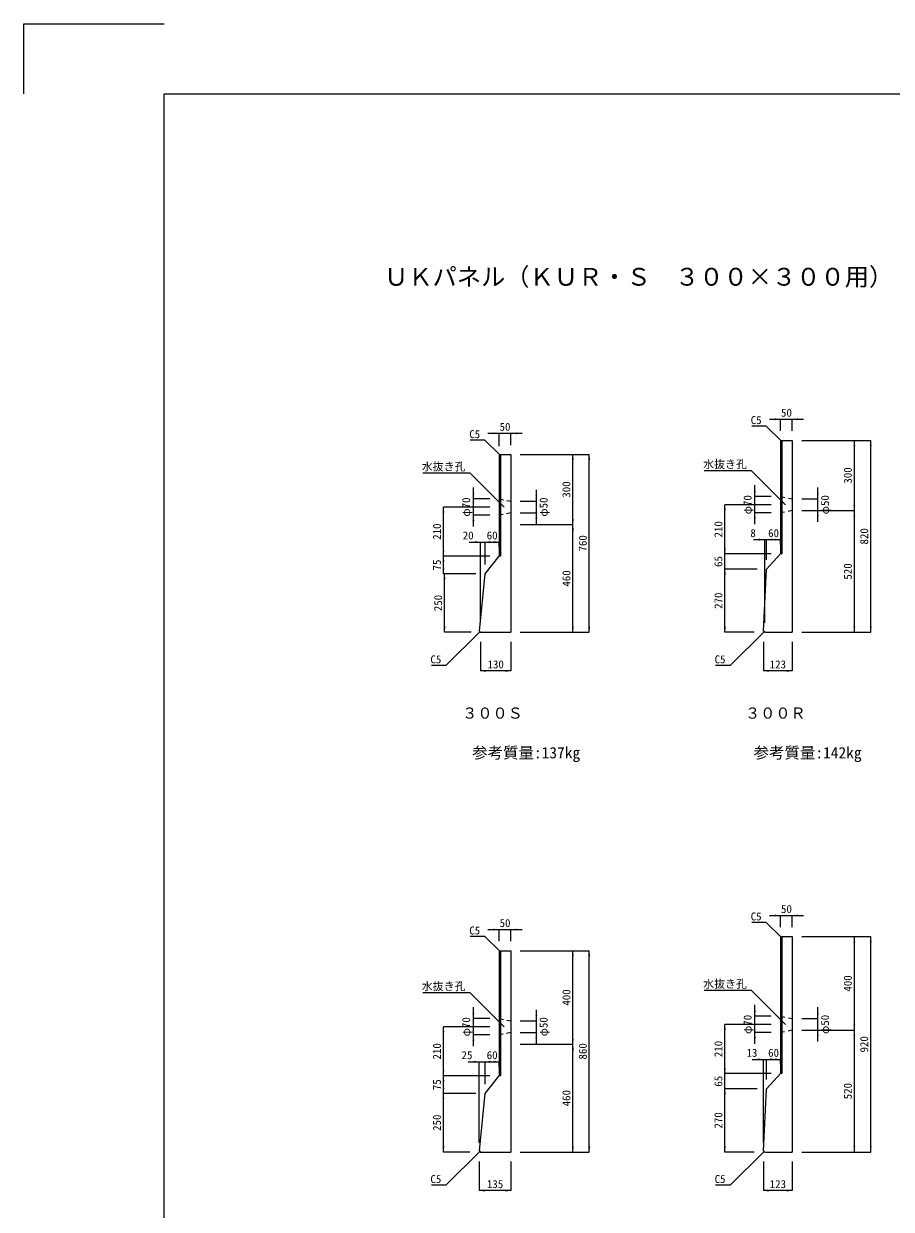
# Model space of a CAD drawing. Units: millimetres at full size, sheet at 1:25. Extents: x 157851 to 183054, y 876960 to 888720.
# Drawn here: x 157851 to 161558, y 883656 to 888720 of the extents above; entities that cross this region are included whole.
import ezdxf
from ezdxf.enums import TextEntityAlignment as Align

# ---------------------------------------------------------------- set-up
doc = ezdxf.new("R2010")
doc.units = ezdxf.units.MM
doc.header["$LTSCALE"] = 25
doc.linetypes.add('USER1', pattern=[1.35, 0.75, -0.6])
doc.linetypes.add('USER2', pattern=[28.575, 19.05, -3.175, 3.175, -3.175])
for name, color, linetype, lineweight in [('0_2', 7, 'USER2', 13), ('UKパネル', 2, 'Continuous', 20), ('図枠', 5, 'Continuous', 13), ('寸法線', 7, 'Continuous', 13), ('引出線', 4, 'Continuous', 13), ('補助線', 8, 'Continuous', 13)]:
    doc.layers.add(name, color=color, linetype=linetype, lineweight=lineweight)
doc.styles.add('ＭＳ ゴシック', font='')
doc.styles.get('ＭＳ ゴシック').set_extended_font_data('MS Gothic')

# ---------------------------------------------------------------- blocks, each defined once
blk = doc.blocks.new('filled_arrow')
at = {"color": 0, "linetype": 'Continuous', "lineweight": -2}
blk.add_solid([(7.5, 1.25), (0, 0), (7.5, -1.25)], dxfattribs=at)

msp = doc.modelspace()

# ---------------------------------------------------------------- linework, layer by layer
at = {"layer": 'UKパネル'}
for p, q in [((161084.74, 886935.52), (161089.74, 886940.52)), ((161089.74, 886940.52), (161134.74, 886940.52)), ((161134.74, 886940.52), (161134.74, 886120.52)), ((161084.74, 886935.52), (161084.74, 886455.52)), ((159882.46, 886875.52), (159887.46, 886880.52)), ((159882.46, 886875.52), (159882.46, 886445.52)), ((159887.46, 886880.52), (159932.46, 886880.52)), ((159932.46, 886880.52), (159932.46, 886120.52)), ((159822.46, 886370.52), (159882.46, 886445.52)), ((161024.74, 886390.52), (161084.74, 886455.52)), ((161011.98, 886125.52), (161024.74, 886390.52)), ((159797.96, 886125.5), (159822.46, 886370.52)), ((159802.46, 886120.52), (159797.96, 886125.5)), ((159802.46, 886120.52), (159932.46, 886120.52)), ((161016.74, 886120.52), (161011.98, 886125.52)), ((161016.74, 886120.52), (161134.74, 886120.52)), ((161084.74, 884815.53), (161089.74, 884820.53)), ((161084.74, 884815.53), (161084.74, 884235.53)), ((161089.74, 884820.53), (161134.74, 884820.53)), ((161134.74, 884820.53), (161134.74, 883900.53)), ((159882.46, 884755.53), (159887.46, 884760.53)), ((159882.46, 884755.53), (159882.46, 884225.53)), ((159887.46, 884760.53), (159932.46, 884760.53)), ((159932.46, 884760.53), (159932.46, 883900.53)), ((159882.46, 884420.53), (159882.46, 884240.52)), ((159822.46, 884150.53), (159882.46, 884225.53)), ((161024.74, 884170.53), (161084.74, 884235.53)), ((161011.98, 883905.52), (161024.74, 884170.53)), ((159797.96, 883905.5), (159822.46, 884150.53)), ((159797.96, 883905.5), (159802.46, 883900.53)), ((161011.98, 883905.52), (161016.74, 883900.53)), ((159802.46, 883900.53), (159932.46, 883900.53)), ((161016.74, 883900.53), (161134.74, 883900.53))]:
    msp.add_line(p, q, dxfattribs=at)
at = {"layer": 'UKパネル', "color": 4, "lineweight": 5}
for p, q in [((161089.74, 886940.52), (161089.74, 886455.52)), ((159887.46, 886880.52), (159887.46, 886445.52)), ((159887.46, 886445.52), (159882.46, 886445.52)), ((161089.74, 886455.52), (161084.74, 886455.52)), ((161089.74, 884820.53), (161089.74, 884235.53)), ((159887.46, 884760.53), (159887.46, 884225.53)), ((159887.46, 884225.53), (159882.46, 884225.53)), ((161089.74, 884235.53), (161084.74, 884235.53))]:
    msp.add_line(p, q, dxfattribs=at)
at = {"layer": 'UKパネル', "linetype": 'USER1', "lineweight": 9}
for p, q in [((159882.46, 886690.52), (159932.46, 886680.52)), ((161084.74, 886700.52), (161134.74, 886690.52)), ((161134.74, 886640.52), (161084.74, 886630.52)), ((159932.46, 886630.52), (159882.46, 886620.52)), ((159882.46, 884470.53), (159932.46, 884460.53)), ((161084.74, 884480.53), (161134.74, 884470.53)), ((159932.46, 884410.53), (159882.46, 884400.53)), ((161134.74, 884420.53), (161084.74, 884410.53))]:
    msp.add_line(p, q, dxfattribs=at)
at = {"layer": '図枠'}
msp.add_lwpolyline([(158451.17, 880110.29), (158451.17, 888420.29), (170151.17, 888420.29)], dxfattribs=at)
at = {"layer": '寸法線'}
for p, q in [((161036.74, 887030.52), (161182.74, 887030.52)), ((161084.74, 886980.52), (161084.74, 887030.52)), ((161134.74, 886980.52), (161134.74, 887030.52)), ((159834.46, 886970.52), (159980.46, 886970.52)), ((159882.46, 886915.52), (159882.46, 886970.52)), ((159932.46, 886920.52), (159932.46, 886970.52)), ((161174.74, 886940.52), (161399.74, 886940.52)), ((161174.74, 886940.52), (161469.74, 886940.52)), ((161399.74, 886640.52), (161399.74, 886940.52)), ((161469.74, 886120.52), (161469.74, 886940.52)), ((159972.46, 886880.52), (160197.46, 886880.52)), ((159972.46, 886880.52), (160267.46, 886880.52)), ((160197.46, 886580.52), (160197.46, 886880.52)), ((160267.46, 886120.52), (160267.46, 886880.52)), ((159772.3, 886572.52), (159772.3, 886738.52)), ((160974.57, 886582.52), (160974.57, 886748.52)), ((161243.51, 886592.52), (161243.51, 886738.52)), ((159842.46, 886690.52), (159772.3, 886690.52)), ((160041.24, 886582.52), (160041.24, 886728.52)), ((161044.74, 886700.52), (160974.57, 886700.52)), ((161174.74, 886690.52), (161243.51, 886690.52)), ((159644.46, 886445.52), (159644.46, 886655.52)), ((159842.46, 886655.52), (159644.46, 886655.52)), ((159972.46, 886680.52), (160041.24, 886680.52)), ((160846.74, 886455.52), (160846.74, 886665.52)), ((161044.74, 886665.52), (160846.74, 886665.52)), ((161174.74, 886640.52), (161243.51, 886640.52)), ((161174.74, 886640.52), (161399.74, 886640.52)), ((161174.74, 886640.52), (161399.74, 886640.52)), ((161399.74, 886120.52), (161399.74, 886640.52)), ((159842.46, 886620.52), (159772.3, 886620.52)), ((159972.46, 886630.52), (160041.24, 886630.52)), ((161044.74, 886630.52), (160974.57, 886630.52)), ((159972.46, 886580.52), (160197.46, 886580.52)), ((159972.46, 886580.52), (160197.46, 886580.52)), ((160197.46, 886120.52), (160197.46, 886580.52)), ((159754.46, 886506.27), (159870.46, 886506.27)), ((159802.46, 886160.52), (159802.46, 886506.27)), ((159822.46, 886410.52), (159822.46, 886506.27)), ((159822.46, 886506.27), (159882.46, 886506.27)), ((159822.46, 886410.52), (159822.46, 886506.27)), ((159882.46, 886485.52), (159882.46, 886506.27)), ((160846.74, 886342.52), (160846.74, 886503.52)), ((160968.74, 886516.27), (161072.74, 886516.27)), ((161016.74, 886160.52), (161016.74, 886516.27)), ((161024.74, 886430.52), (161024.74, 886516.27)), ((161024.74, 886516.27), (161084.74, 886516.27)), ((161024.74, 886430.52), (161024.74, 886516.27)), ((161084.74, 886495.52), (161084.74, 886516.27)), ((159644.46, 886370.52), (159644.46, 886445.52)), ((159842.46, 886445.52), (159644.46, 886445.52)), ((159842.46, 886445.52), (159644.46, 886445.52)), ((161044.74, 886455.52), (160846.74, 886455.52)), ((161044.74, 886455.52), (160846.74, 886455.52)), ((160984.74, 886390.52), (160846.74, 886390.52)), ((160846.98, 886120.52), (160846.98, 886390.52)), ((160984.74, 886390.52), (160846.98, 886390.52)), ((159782.46, 886370.52), (159644.46, 886370.52)), ((159649.46, 886120.52), (159649.46, 886370.52)), ((159782.46, 886370.52), (159649.46, 886370.52)), ((159762.46, 886120.52), (159649.46, 886120.52)), ((159802.46, 886080.52), (159802.46, 885955.52)), ((159932.46, 886080.52), (159932.46, 885955.52)), ((159972.46, 886120.52), (160197.46, 886120.52)), ((159972.46, 886120.52), (160267.46, 886120.52)), ((160971.74, 886120.52), (160846.98, 886120.52)), ((161011.74, 886080.52), (161011.74, 885955.52)), ((161134.74, 886080.52), (161134.74, 885955.52)), ((161174.74, 886120.52), (161399.74, 886120.52)), ((161174.74, 886120.52), (161469.74, 886120.52)), ((159932.46, 885955.52), (159802.46, 885955.52)), ((161134.74, 885955.52), (161011.74, 885955.52)), ((161036.74, 884910.52), (161182.74, 884910.52)), ((161084.74, 884860.53), (161084.74, 884910.52)), ((161134.74, 884860.53), (161134.74, 884910.52)), ((159834.46, 884850.52), (159980.46, 884850.52)), ((159882.46, 884800.53), (159882.46, 884850.52)), ((159932.46, 884800.53), (159932.46, 884850.52)), ((161174.74, 884820.53), (161399.74, 884820.53)), ((161174.74, 884820.53), (161469.74, 884820.53)), ((161399.74, 884420.53), (161399.74, 884820.53)), ((161469.74, 883900.53), (161469.74, 884820.53)), ((159972.46, 884760.53), (160197.46, 884760.53)), ((159972.46, 884760.53), (160267.46, 884760.53)), ((160197.46, 884360.53), (160197.46, 884760.53)), ((160267.46, 883900.53), (160267.46, 884760.53)), ((159772.3, 884352.53), (159772.3, 884518.53)), ((160974.57, 884362.53), (160974.57, 884528.53)), ((161243.51, 884372.53), (161243.51, 884518.53)), ((159842.46, 884470.53), (159772.3, 884470.53)), ((159972.46, 884460.53), (160041.24, 884460.53)), ((160041.24, 884362.53), (160041.24, 884508.53)), ((161044.74, 884480.53), (160974.57, 884480.53)), ((161174.74, 884470.53), (161243.51, 884470.53)), ((159644.46, 884225.53), (159644.46, 884435.53)), ((159842.46, 884435.53), (159644.46, 884435.53)), ((159972.46, 884410.53), (160041.24, 884410.53)), ((160846.74, 884235.53), (160846.74, 884445.53)), ((161044.74, 884445.53), (160846.74, 884445.53)), ((161044.74, 884410.53), (160974.57, 884410.53)), ((161174.74, 884420.53), (161243.51, 884420.53)), ((161174.74, 884420.53), (161399.74, 884420.53)), ((161174.74, 884420.53), (161399.74, 884420.53)), ((161399.74, 883900.53), (161399.74, 884420.53)), ((159842.46, 884400.53), (159772.3, 884400.53)), ((159972.46, 884360.53), (160197.46, 884360.53)), ((159972.46, 884360.53), (160197.46, 884360.53)), ((160197.46, 883900.53), (160197.46, 884360.53)), ((159749.46, 884286.27), (159870.46, 884286.27)), ((159797.46, 883940.53), (159797.46, 884286.27)), ((159822.46, 884190.53), (159822.46, 884286.27)), ((159822.46, 884286.27), (159882.46, 884286.27)), ((159822.46, 884190.53), (159822.46, 884286.27)), ((159882.46, 884265.53), (159882.46, 884286.27)), ((160846.74, 884122.53), (160846.74, 884283.53)), ((160963.74, 884296.27), (161072.74, 884296.27)), ((161011.74, 883940.53), (161011.74, 884296.27)), ((161024.74, 884210.53), (161024.74, 884296.27)), ((161024.74, 884296.27), (161084.74, 884296.27)), ((161024.74, 884210.53), (161024.74, 884296.27)), ((161084.74, 884275.53), (161084.74, 884296.27)), ((159644.46, 884150.53), (159644.46, 884225.53)), ((159842.46, 884225.53), (159644.46, 884225.53)), ((159842.46, 884225.53), (159644.46, 884225.53)), ((161044.74, 884235.53), (160846.74, 884235.53)), ((161044.74, 884235.53), (160846.74, 884235.53)), ((160846.74, 883900.53), (160846.74, 884170.53)), ((160984.74, 884170.53), (160846.74, 884170.53)), ((160984.74, 884170.53), (160846.74, 884170.53)), ((159644.46, 883900.53), (159644.46, 884150.53)), ((159782.46, 884150.53), (159644.46, 884150.53)), ((159782.46, 884150.53), (159644.46, 884150.53)), ((159757.46, 883900.53), (159644.46, 883900.53)), ((159797.46, 883860.53), (159797.46, 883735.53)), ((159932.46, 883860.53), (159932.46, 883735.53)), ((159972.46, 883900.53), (160197.46, 883900.53)), ((159972.46, 883900.53), (160267.46, 883900.53)), ((160971.74, 883900.53), (160846.74, 883900.53)), ((161011.74, 883860.53), (161011.74, 883735.53)), ((161134.74, 883860.53), (161134.74, 883735.53)), ((161174.74, 883900.53), (161399.74, 883900.53)), ((161174.74, 883900.53), (161469.74, 883900.53)), ((159932.46, 883735.53), (159797.46, 883735.53)), ((161134.74, 883735.53), (161011.74, 883735.53))]:
    msp.add_line(p, q, dxfattribs=at)
at = {"layer": '引出線'}
for points in [[(161087.24, 886938.02), (161023.51, 887000.78), (160961.3, 887000.78)], [(159884.96, 886878.02), (159821.23, 886940.78), (159759.02, 886940.78)], [(159903.23, 886655.52), (159758.24, 886800.51), (159555.86, 886800.51)], [(161105.5, 886665.52), (160960.51, 886810.51), (160758.14, 886810.51)], [(159800.21, 886123.01), (159655.22, 885978.91), (159593, 885978.91)], [(161014.36, 886123.02), (160869.37, 885978.92), (160807.15, 885978.92)], [(161087.24, 884818.03), (161023.51, 884880.78), (160961.3, 884880.78)], [(159884.96, 884758.03), (159821.23, 884820.78), (159759.02, 884820.78)], [(159903.23, 884435.53), (159758.24, 884580.52), (159555.86, 884580.52)], [(161105.5, 884445.53), (160960.51, 884590.52), (160758.14, 884590.52)], [(159800.21, 883903.02), (159655.22, 883758.91), (159593, 883758.91)], [(161014.36, 883903.03), (160869.37, 883758.92), (160807.15, 883758.92)]]:
    msp.add_lwpolyline(points, dxfattribs=at)
at = {"layer": '補助線'}
for p, q in [((157851.17, 888420.29), (157851.17, 888720.29)), ((157851.17, 888720.29), (158451.17, 888720.29))]:
    msp.add_line(p, q, dxfattribs=at)

# ---------------------------------------------------------------- block references
at = {"layer": '寸法線', "xscale": 3.2, "yscale": 3.2}
for p, rotation in [((161084.74, 887030.52), 180), ((159882.46, 886970.52), 180), ((161399.74, 886940.52), 270), ((161469.74, 886940.52), 270), ((160197.46, 886880.52), 270), ((160267.46, 886880.52), 270), ((159772.3, 886690.52), 90), ((160041.24, 886680.52), 90), ((160974.57, 886700.52), 90), ((161243.51, 886690.52), 90), ((159644.46, 886655.52), 270), ((160846.74, 886665.52), 270), ((161243.51, 886640.52), 270), ((161399.74, 886640.52), 90), ((161399.74, 886640.52), 270), ((159772.3, 886620.52), 270), ((160041.24, 886630.52), 270), ((160197.46, 886580.52), 90), ((160974.57, 886630.52), 270), ((160197.46, 886580.52), 270), ((159802.46, 886506.27), 180), ((159882.46, 886506.27), 180), ((161016.74, 886516.27), 180), ((161084.74, 886516.27), 180), ((159644.46, 886445.52), 90), ((159644.46, 886445.52), 270), ((160846.74, 886455.52), 90), ((160846.74, 886455.52), 90), ((159644.46, 886370.52), 90), ((160846.74, 886390.52), 270), ((160846.98, 886390.52), 270), ((159649.46, 886370.52), 270), ((159649.46, 886120.52), 90), ((160197.46, 886120.52), 90), ((160267.46, 886120.52), 90), ((160846.98, 886120.52), 90), ((161399.74, 886120.52), 90), ((161469.74, 886120.52), 90), ((159932.46, 885955.52), 180), ((161134.74, 885955.52), 180), ((161084.74, 884910.52), 180), ((159882.46, 884850.52), 180), ((161399.74, 884820.53), 270), ((161469.74, 884820.53), 270), ((160197.46, 884760.53), 270), ((160267.46, 884760.53), 270), ((159772.3, 884470.53), 90), ((160041.24, 884460.53), 90), ((160974.57, 884480.53), 90), ((161243.51, 884470.53), 90), ((159644.46, 884435.53), 270), ((160041.24, 884410.53), 270), ((160846.74, 884445.53), 270), ((160974.57, 884410.53), 270), ((161243.51, 884420.53), 270), ((161399.74, 884420.53), 90), ((161399.74, 884420.53), 270), ((159772.3, 884400.53), 270), ((160197.46, 884360.53), 90), ((160197.46, 884360.53), 270), ((159797.46, 884286.27), 180), ((159882.46, 884286.27), 180), ((160846.74, 884235.53), 90), ((160846.74, 884235.53), 90), ((161011.74, 884296.27), 180), ((161084.74, 884296.27), 180), ((159644.46, 884225.53), 90), ((159644.46, 884225.53), 270), ((159644.46, 884150.53), 90), ((160846.74, 884170.53), 270), ((160846.74, 884170.53), 270), ((159644.46, 884150.53), 270), ((159644.46, 883900.53), 90), ((160197.46, 883900.53), 90), ((160267.46, 883900.53), 90), ((160846.74, 883900.53), 90), ((161399.74, 883900.53), 90), ((161469.74, 883900.53), 90), ((159932.46, 883735.53), 180), ((161134.74, 883735.53), 180)]:
    msp.add_blockref('filled_arrow', p, dxfattribs=dict(at, rotation=rotation))
for p in [(161134.74, 887030.52), (159932.46, 886970.52), (159822.46, 886506.27), (159822.46, 886506.27), (161024.74, 886516.27), (161024.74, 886516.27), (159802.46, 885955.52), (161011.74, 885955.52), (161134.74, 884910.52), (159932.46, 884850.52), (159822.46, 884286.27), (159822.46, 884286.27), (161024.74, 884296.27), (161024.74, 884296.27), (159797.46, 883735.53), (161011.74, 883735.53)]:
    msp.add_blockref('filled_arrow', p, dxfattribs=at)
at = {"layer": '引出線', "xscale": 0.16, "yscale": 0.16}
for p, rotation in [((161087.24, 886938.02), 135.4), ((159884.96, 886878.02), 135.4), ((159903.23, 886655.52), 135), ((161105.5, 886665.52), 135), ((159800.21, 886123.01), 224.8), ((161014.36, 886123.02), 224.8), ((161087.24, 884818.03), 135.4), ((159884.96, 884758.03), 135.4), ((159903.23, 884435.53), 135), ((161105.5, 884445.53), 135), ((159800.21, 883903.02), 224.8), ((161014.36, 883903.03), 224.8)]:
    msp.add_blockref('filled_arrow', p, dxfattribs=dict(at, rotation=rotation))

# ---------------------------------------------------------------- texts
at = {"layer": '0_2', "style": 'ＭＳ ゴシック'}
for s, height, p in [('ＵＫパネル（ＫＵＲ・Ｓ\u3000３００×３００用）', 75.95, (159390.65, 887578.49)), ('３００Ｓ', 47.47, (159724.43, 885737.51)), ('３００Ｒ', 47.47, (160932.7, 885737.51))]:
    msp.add_text(s, height=height, dxfattribs=at).set_placement(p, align=Align.BOTTOM_LEFT)
at = {"layer": '寸法線', "style": 'ＭＳ ゴシック'}
for s, height, p in [('50', 34.18, (161109.74, 887058.52)), ('50', 34.18, (159907.46, 886998.52)), ('20', 34.18, (159749.84, 886534.27)), ('60', 34.18, (159852.46, 886534.27)), ('8', 34.18, (160967.19, 886544.27)), ('60', 34.18, (161054.74, 886544.27)), ('130', 34.18, (159867.46, 885983.52)), ('123', 34.18, (161073.24, 885983.52)), ('参考質量:137㎏', 48.42, (159997.69, 885606.23)), ('参考質量:142㎏', 48.42, (161199.96, 885606.23)), ('50', 34.18, (161109.74, 884938.52)), ('50', 34.18, (159907.46, 884878.52)), ('25', 34.18, (159744.84, 884314.27)), ('60', 34.18, (159852.46, 884314.27)), ('13', 34.18, (160962.19, 884324.27)), ('60', 34.18, (161054.74, 884324.27)), ('135', 34.18, (159864.96, 883763.53)), ('123', 34.18, (161073.24, 883763.53))]:
    msp.add_text(s, height=height, dxfattribs=at).set_placement(p, align=Align.MIDDLE_CENTER)
for s, p in [('300', (161371.74, 886790.52)), ('300', (160169.46, 886730.52)), ('φ70', (159741.37, 886655.52)), ('φ50', (160072.16, 886655.52)), ('φ70', (160943.65, 886665.52)), ('φ50', (161274.44, 886665.52)), ('210', (160818.74, 886560.52)), ('210', (159616.46, 886550.52)), ('820', (161441.74, 886530.52)), ('760', (160239.46, 886500.52)), ('65', (160818.74, 886423.02)), ('75', (159616.46, 886408.02)), ('460', (160169.46, 886350.52)), ('520', (161371.74, 886380.52)), ('270', (160818.98, 886255.52)), ('250', (159621.46, 886245.52)), ('400', (161371.74, 884620.53)), ('400', (160169.46, 884560.53)), ('φ70', (159741.37, 884435.53)), ('φ50', (160072.16, 884435.53)), ('φ70', (160943.65, 884445.53)), ('φ50', (161274.44, 884445.53)), ('210', (159616.46, 884330.53)), ('860', (160239.46, 884330.53)), ('210', (160818.74, 884340.53)), ('920', (161441.74, 884360.53)), ('75', (159616.46, 884188.03)), ('65', (160818.74, 884203.03)), ('460', (160169.46, 884130.53)), ('520', (161371.74, 884160.53)), ('250', (159616.46, 884025.53)), ('270', (160818.74, 884035.53))]:
    msp.add_text(s, height=34.18, rotation=90, dxfattribs=at).set_placement(p, align=Align.MIDDLE_CENTER)
at = {"layer": '引出線', "style": 'ＭＳ ゴシック'}
for s, p in [('C5', (161003.51, 887043.98)), ('C5', (159801.23, 886983.98)), ('水抜き孔', (159738.24, 886845.54)), ('水抜き孔', (160940.51, 886855.54)), ('C5', (159635.22, 886022.11)), ('C5', (160849.37, 886022.12)), ('C5', (161003.51, 884923.98)), ('C5', (159801.23, 884863.98)), ('水抜き孔', (159738.24, 884625.55)), ('水抜き孔', (160940.51, 884635.55)), ('C5', (159635.22, 883802.11)), ('C5', (160849.37, 883802.12))]:
    msp.add_text(s, height=34.18, dxfattribs=at).set_placement(p, align=Align.TOP_RIGHT)

doc.saveas('drawing.dxf')
